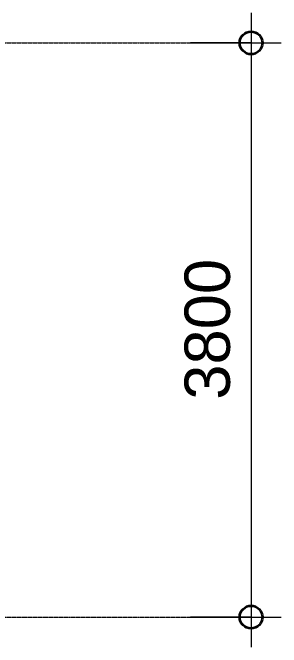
# Model space of a CAD drawing. Header units: millimetres. Extents: x -172 to 74841, y -20332 to 6639.
# Drawn here: x 51425 to 53200, y -14664 to -10464 of the extents above; entities that cross this region are included whole.
import ezdxf

# ---------------------------------------------------------------- set-up
doc = ezdxf.new("R2010")
doc.units = ezdxf.units.MM
doc.linetypes.add('DPA_Hidden 50', pattern=[3, 2, -1])
for name, color, linetype, lineweight in [('A-ANNO-DIMS', 1, 'Continuous', 9), ('A-ANNO-DIMS-100', 1, 'Continuous', 9), ('A-DETL', 1, 'Continuous', 70)]:
    doc.layers.add(name, color=color, linetype=linetype, lineweight=lineweight)
doc.styles.add('Arial_6', font='arial.ttf', dxfattribs={"height": 300})
doc.dimstyles.new('DPA-DIM-3_0_C-C', dxfattribs={"dimscale": 304.8, "dimtxt": 306.07782, "dimasz": 0.492126, "dimexe": 0.656168, "dimexo": 0.0625, "dimgap": 0.164042, "dimtad": 1, "dimdec": 0, "dimzin": 0, "dimdsep": 46, "dimtxsty": 'Arial_6', "dimblk1": 'DOTBLANK', "dimblk2": 'DOTBLANK', "dimsah": 1, "dimcen": 0.09, "dimdle": 0.656168, "dimadec": 8, "dimazin": 0, "dimtfac": 1, "dimtdec": 4, "dimtix": 1, "dimtmove": 0, "dimatfit": 3, "dimfxl": 1.312336, "dimfxlon": 1, "dimtvp": 1, "dimtolj": 1, "dimtzin": 0, "dimarcsym": 2})

# ---------------------------------------------------------------- blocks, each defined once
blk = doc.blocks.new('DIMBLOCK27-4214-01 ENLARGED ENTRANCE 4 GROUND LEVEL - REFLECTED CEILING PLAN')
at = {"layer": 'A-ANNO-DIMS-100'}
for p, q in [((53000, -10464.4), (53000, -14664.4)), ((52600, -10664.4), (53200, -10664.4)), ((53000, -10664.4), (52600, -10664.4)), ((52600, -14464.4), (53200, -14464.4)), ((53000, -14464.4), (52600, -14464.4))]:
    blk.add_line(p, q, dxfattribs=at)
at = {"layer": 'A-ANNO-DIMS-100', "lineweight": 35}
for centre in [(53000, -10664.4), (53000, -14464.4)]:
    blk.add_circle(centre, 75, dxfattribs=at)
at = {"layer": 'A-ANNO-DIMS-100', "color": 0, "insert": (52560.5, -13025.9), "char_height": 300, "width": 1107.531, "attachment_point": 1, "rotation": 90, "line_spacing_factor": 0.941778, "style": 'Arial_6'}
blk.add_mtext('3800', dxfattribs=at)
blk = doc.blocks.new('_DotBlank')
at = {"color": 0, "linetype": 'ByBlock', "lineweight": -2}
blk.add_line((-0.5, 0), (-1, 0), dxfattribs=at)
blk.add_circle((0, 0), 0.5, dxfattribs=at)

msp = doc.modelspace()

# ---------------------------------------------------------------- linework, layer by layer
at = {"layer": 'A-DETL', "color": 8, "linetype": 'DPA_Hidden 50', "lineweight": 9}
for p, q in [((48479.8, -10664.4), (52779.8, -10664.4)), ((48479.8, -14464.4), (52679.8, -14464.4))]:
    msp.add_line(p, q, dxfattribs=at)

# ---------------------------------------------------------------- dimensions: what is measured, and where the dimension line sits
at = {"layer": 'A-ANNO-DIMS'}
dim = msp.add_linear_dim(base=(53000, -14464.4), p1=(52600, -10664.4), p2=(52600, -14464.4), angle=90, dimstyle='DPA-DIM-3_0_C-C', override={"dimpost": '<>', "dimfxl": 3800}, dxfattribs=at)
dim.commit()
dim.dimension.update_dxf_attribs({"geometry": 'DIMBLOCK27-4214-01 ENLARGED ENTRANCE 4 GROUND LEVEL - REFLECTED CEILING PLAN', "text_midpoint": (52796.7, -12564.4)})

doc.saveas('drawing.dxf')
